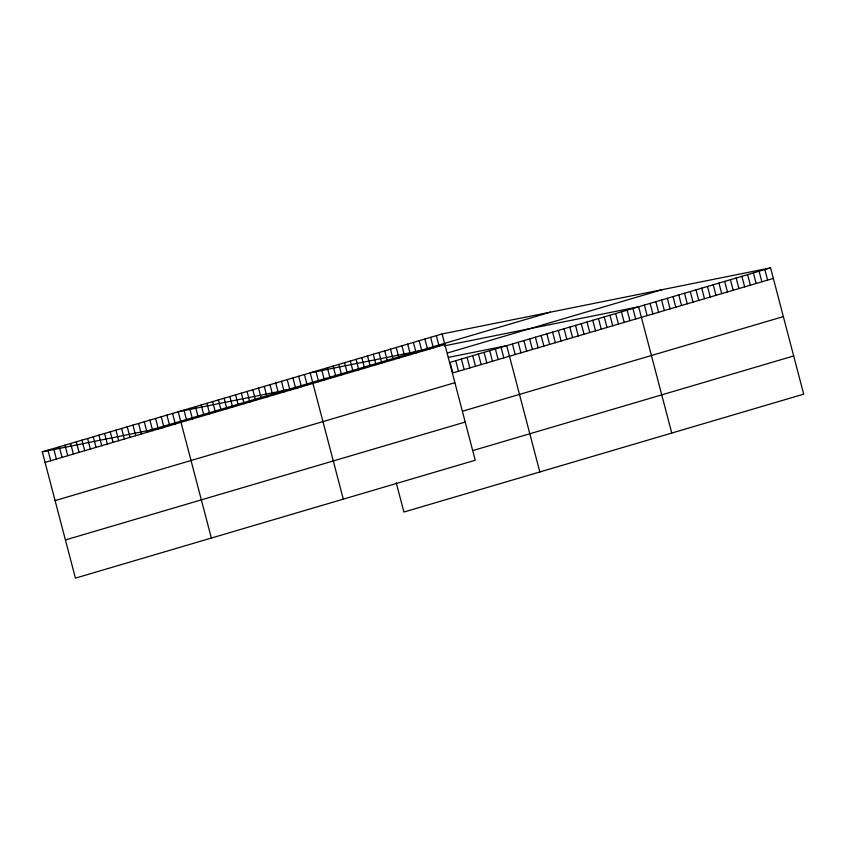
<?xml version="1.0" encoding="UTF-8"?>
<svg xmlns="http://www.w3.org/2000/svg" width="846" height="846" viewBox="0 0 846 846"><rect width="100%" height="100%" fill="white"/><g stroke="black" fill="none" stroke-linecap="round" stroke-linejoin="round"><path stroke-width="1.27" d="M442.088 333.959L475.23 460.245L75.431 578.135L42.3 451.849L442.088 333.959L770.569 267.865L803.7 394.151L403.912 512.042L396.224 482.759M150.694 430.032L550.492 312.142M45.071 462.402L444.859 344.512M447.64 352.93L662.175 289.67M770.569 267.865L450.072 362.374L452.832 372.927L773.339 278.419M55.085 500.599L454.884 382.699M462.857 411.114L783.354 316.605M65.417 539.949L465.205 422.048M473.178 450.463L793.675 355.955M430.371 348.668L310.165 372.864L343.296 499.151M444.33 345.866L638.635 306.77L671.766 433.057M298.437 387.574L178.231 411.769L211.363 538.056M448.338 357.414L506.701 345.665L539.833 471.962M42.3 451.849L163.585 427.442M764.837 269.557L767.597 280.1M759.095 271.249L761.865 281.792M753.363 272.941L756.123 283.484M747.621 274.622L750.391 285.176M741.889 276.314L744.66 286.868M736.147 278.006L738.918 288.56M730.415 279.698L733.186 290.252M724.684 281.39L727.444 291.944M718.941 283.082L721.712 293.636M713.21 284.774L715.97 295.328M707.468 286.466L710.238 297.02M701.736 288.158L704.507 298.712M695.994 289.85L698.764 300.404M690.262 291.542L693.033 302.096M684.53 293.234L687.29 303.788M678.788 294.926L681.559 305.48M673.056 296.618L675.827 307.172M667.314 298.31L670.085 308.864M661.583 300.002L664.353 310.556M655.84 301.694L658.611 312.248M650.109 303.386L652.879 313.94M644.377 305.078L647.137 315.621M632.903 308.462L635.674 319.005M627.161 310.144L629.932 320.697M621.429 311.836L624.2 322.389M615.687 313.528L618.458 324.081M609.955 315.22L612.726 325.773M604.224 316.912L606.984 327.465M598.482 318.604L601.252 329.157M592.75 320.296L595.521 330.849M587.008 321.988L589.778 332.541M581.276 323.68L584.047 334.233M575.534 325.372L578.304 335.925M569.802 327.064L572.573 337.617M564.071 328.756L566.831 339.309M558.328 330.448L561.099 341.001M552.597 332.14L555.367 342.693M546.854 333.832L549.625 344.385M541.123 335.524L543.893 346.077M535.381 337.216L538.151 347.769M529.649 338.908L532.42 349.461M523.917 340.6L526.677 351.143M518.175 342.292L520.946 352.835M512.443 343.984L515.214 354.527M501.044 347.336L503.814 357.89M495.375 349.007L498.146 359.561M489.718 350.678L492.478 361.231M484.049 352.348L486.82 362.902M478.381 354.019L481.152 364.573M472.724 355.69L475.494 366.244M467.055 357.361L469.826 367.915M461.398 359.032L464.168 369.586M455.73 360.703L458.5 371.257M436.356 335.651L439.127 346.204M430.625 337.343L433.385 347.896M424.882 339.035L427.653 349.578M419.151 340.727L421.921 351.27M413.408 342.419L416.179 352.962M407.677 344.111L410.447 354.654M401.945 345.792L404.705 356.346M396.203 347.484L398.974 358.038M390.471 349.176L393.231 359.73M384.729 350.868L387.5 361.422M378.997 352.56L381.768 363.114M373.255 354.252L376.026 364.806M367.524 355.944L370.294 366.498M361.792 357.636L364.552 368.19M356.05 359.328L358.82 369.882M350.318 361.02L353.078 371.574M344.576 362.712L347.346 373.266M338.844 364.404L341.615 374.958M333.102 366.096L335.873 376.65M327.37 367.788L330.141 378.342M321.639 369.48L324.399 380.034M315.896 371.172L318.667 381.726M304.423 374.556L307.193 385.099M298.691 376.248L301.462 386.791M292.949 377.94L295.719 388.483M287.217 379.632L289.988 390.175M281.485 381.313L284.245 391.867M275.743 383.005L278.514 393.559M270.011 384.697L272.772 395.251M264.269 386.389L267.04 396.943M258.538 388.081L261.308 398.635M252.795 389.773L255.566 400.327M247.064 391.465L249.834 402.019M241.332 393.157L244.092 403.711M235.59 394.849L238.361 405.403M229.858 396.541L232.618 407.095M224.116 398.233L226.887 408.787M218.384 399.925L221.155 410.479M212.642 401.617L215.413 412.171M206.91 403.309L209.681 413.863M201.179 405.001L203.939 415.555M195.437 406.693L198.207 417.247M189.705 408.385L192.476 418.939M183.963 410.077L186.733 420.631M172.563 413.44L175.334 423.983M166.905 415.1L169.665 425.654M161.237 416.771L164.008 427.325M155.579 418.442L158.339 428.996M149.911 420.113L152.682 430.667M144.243 421.784L147.014 432.338M138.585 423.455L141.356 434.009M132.917 425.126L135.688 435.679M127.26 426.796L130.02 437.35M121.591 428.467L124.362 439.021M115.934 430.138L118.694 440.692M110.266 431.809L113.036 442.363M104.597 433.48L107.368 444.034M98.94 435.151L101.71 445.705M93.272 436.822L96.042 447.365M87.614 438.492L90.374 449.036M81.946 440.153L84.716 450.707M76.277 441.824L79.048 452.377M70.62 443.494L73.391 454.048M64.952 445.165L67.722 455.719M59.294 446.836L62.065 457.39M53.626 448.507L56.396 459.061M47.968 450.178L50.728 460.732"/></g></svg>
